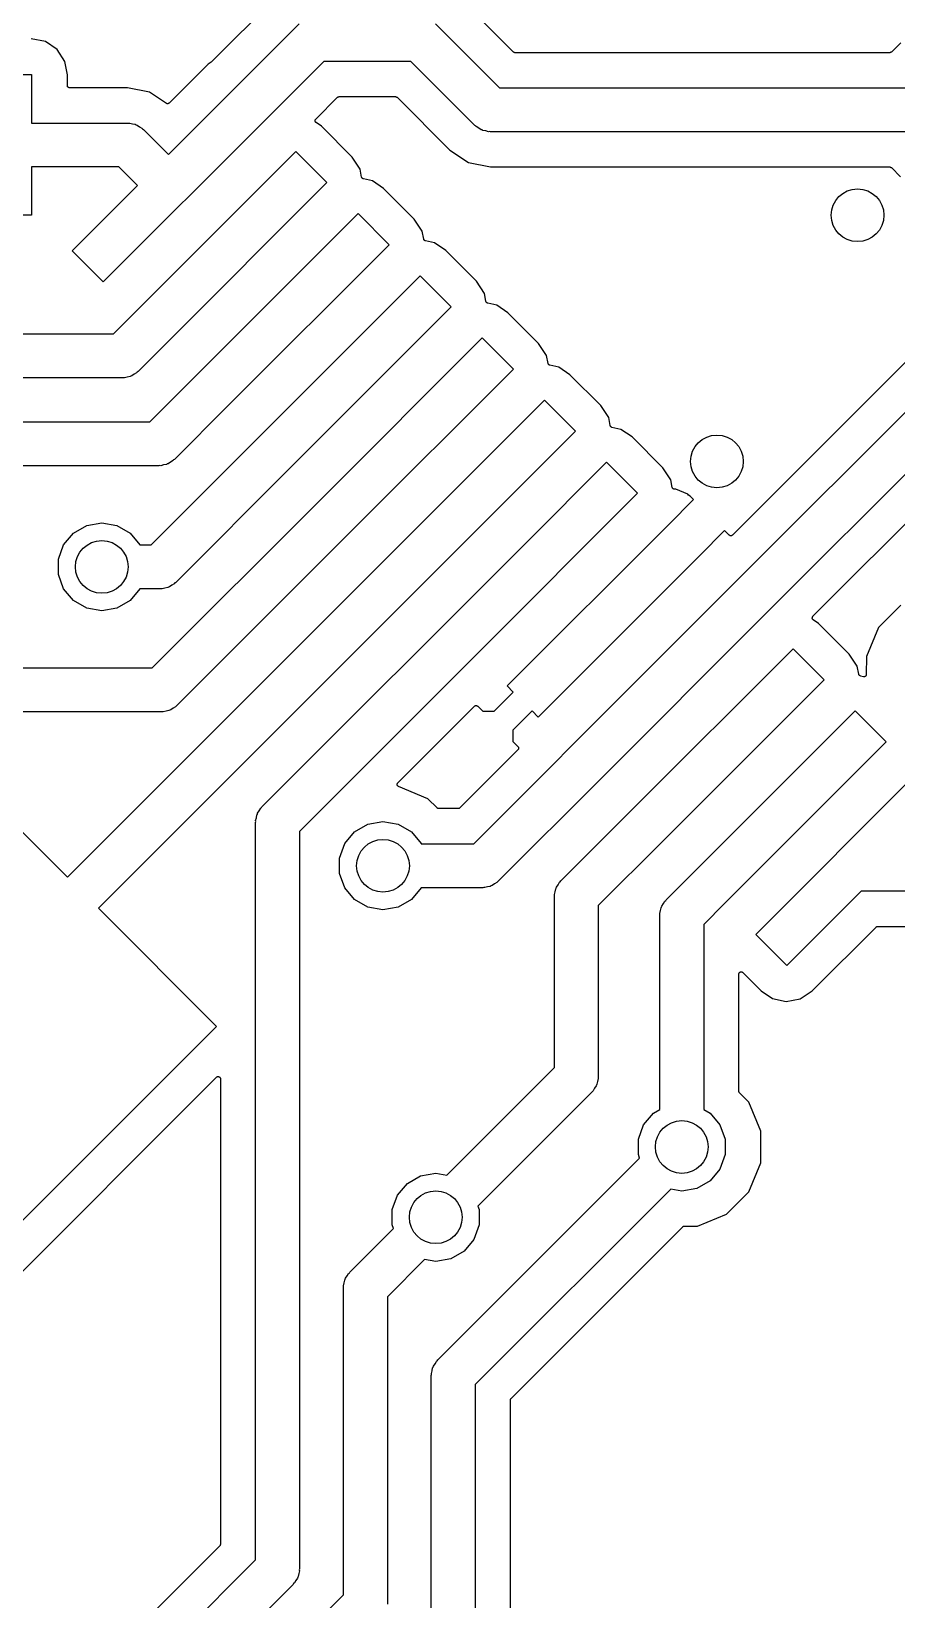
# Model space of a CAD drawing. Extents: x 0.3 to 75.7, y -92.7 to -0.5.
# Drawn here: x 18.2 to 23.12, y -80.68 to -71.75 of the extents above; entities that cross this region are included whole.
import ezdxf

# ---------------------------------------------------------------- set-up
doc = ezdxf.new("R2010")
doc.units = 0
doc.header["$MEASUREMENT"] = 0
doc.layers.add('BLACK', color=7, linetype='CONTINUOUS')

msp = doc.modelspace()

# ---------------------------------------------------------------- linework, layer by layer
at = {"layer": 'Black'}
for p, q in [((20.9417, -71.8712), (19.8196, -70.7491)), ((19.5802, -71.5711), (19.2239, -71.9274)), ((19.3508, -72.0834), (19.7225, -71.7116)), ((20.4993, -71.7116), (20.8627, -72.075)), ((18.2793, -71.8122), (18.1987, -71.7958)), ((18.3462, -71.8578), (18.2793, -71.8122)), ((18.39, -71.926), (18.3462, -71.8578)), ((20.9422, -71.8715), (20.9417, -71.8712)), ((20.9426, -71.872), (20.9422, -71.8715)), ((20.944, -71.8728), (20.9426, -71.872)), ((20.9454, -71.8738), (20.944, -71.8728)), ((20.946, -71.8739), (20.9454, -71.8738)), ((20.9465, -71.8742), (20.946, -71.8739)), ((20.9481, -71.8745), (20.9465, -71.8742)), ((20.9498, -71.875), (20.9481, -71.8745)), ((20.9504, -71.8749), (20.9498, -71.875)), ((20.9509, -71.875), (20.9504, -71.8749)), ((23.0832, -71.875), (20.9509, -71.875)), ((23.0838, -71.8749), (23.0832, -71.875)), ((23.0844, -71.875), (23.0838, -71.8749)), ((23.086, -71.8745), (23.0844, -71.875)), ((23.0877, -71.8742), (23.086, -71.8745)), ((23.0882, -71.8739), (23.0877, -71.8742)), ((23.0887, -71.8738), (23.0882, -71.8739)), ((23.0901, -71.8728), (23.0887, -71.8738)), ((23.0916, -71.872), (23.0901, -71.8728)), ((23.092, -71.8715), (23.0916, -71.872)), ((23.0924, -71.8712), (23.092, -71.8715)), ((23.1454, -71.8183), (23.0924, -71.8712)), ((18.4042, -72.0012), (18.39, -71.926)), ((19.2055, -71.9399), (18.9837, -72.1617)), ((19.2219, -71.929), (19.2055, -71.9399)), ((19.2229, -71.9281), (19.2219, -71.929)), ((19.2239, -71.9274), (19.2229, -71.9281)), ((19.8627, -71.925), (19.5275, -72.2601)), ((20.3591, -71.925), (19.8627, -71.925)), ((20.7225, -72.2884), (20.3591, -71.925)), ((17.2, -72), (18.2, -72)), ((18.2, -72), (18.2, -72.275)), ((18.4042, -72.062), (18.4042, -72.0012)), ((18.4044, -72.0631), (18.4042, -72.062)), ((18.4044, -72.0643), (18.4044, -72.0631)), ((18.4048, -72.0653), (18.4044, -72.0643)), ((18.405, -72.0664), (18.4048, -72.0653)), ((18.4055, -72.0674), (18.405, -72.0664)), ((18.4059, -72.0685), (18.4055, -72.0674)), ((18.4066, -72.0694), (18.4059, -72.0685)), ((18.4072, -72.0704), (18.4066, -72.0694)), ((18.4081, -72.0711), (18.4072, -72.0704)), ((18.4088, -72.072), (18.4081, -72.0711)), ((18.4098, -72.0725), (18.4088, -72.072)), ((18.4107, -72.0733), (18.4098, -72.0725)), ((18.4117, -72.0736), (18.4107, -72.0733)), ((18.4127, -72.0742), (18.4117, -72.0736)), ((18.4138, -72.0744), (18.4127, -72.0742)), ((18.4149, -72.0748), (18.4138, -72.0744)), ((18.4161, -72.0748), (18.4149, -72.0748)), ((18.4172, -72.075), (18.4161, -72.0748)), ((18.7469, -72.075), (18.4172, -72.075)), ((18.8724, -72.1), (18.7469, -72.075)), ((18.9795, -72.4546), (19.3508, -72.0834)), ((19.3508, -72.0834), (19.3508, -72.0834)), ((20.8627, -72.075), (23.1825, -72.075)), ((18.9673, -72.1633), (18.8724, -72.1)), ((18.9692, -72.1642), (18.9673, -72.1633)), ((18.9711, -72.1651), (18.9692, -72.1642)), ((18.9713, -72.1651), (18.9711, -72.1651)), ((18.9714, -72.1651), (18.9713, -72.1651)), ((18.9735, -72.1653), (18.9714, -72.1651)), ((18.9756, -72.1655), (18.9735, -72.1653)), ((18.9758, -72.1654), (18.9756, -72.1655)), ((18.9759, -72.1654), (18.9758, -72.1654)), ((18.9779, -72.1649), (18.9759, -72.1654)), ((18.98, -72.1643), (18.9779, -72.1649)), ((18.9801, -72.1642), (18.98, -72.1643)), ((18.9802, -72.1642), (18.9801, -72.1642)), ((18.9819, -72.1629), (18.9802, -72.1642)), ((18.9837, -72.1617), (18.9819, -72.1629)), ((19.8176, -72.2529), (19.9417, -72.1288)), ((19.9417, -72.1288), (19.9422, -72.1285)), ((19.9422, -72.1285), (19.9426, -72.128)), ((19.9426, -72.128), (19.944, -72.1272)), ((19.944, -72.1272), (19.9454, -72.1262)), ((19.9454, -72.1262), (19.946, -72.1261)), ((19.946, -72.1261), (19.9465, -72.1258)), ((19.9465, -72.1258), (19.9481, -72.1255)), ((19.9481, -72.1255), (19.9498, -72.125)), ((19.9498, -72.125), (19.9504, -72.1251)), ((19.9504, -72.1251), (19.9509, -72.125)), ((19.9509, -72.125), (20.2709, -72.125)), ((20.2709, -72.125), (20.2715, -72.1251)), ((20.2715, -72.1251), (20.272, -72.125)), ((20.272, -72.125), (20.2737, -72.1255)), ((20.2737, -72.1255), (20.2754, -72.1258)), ((20.2754, -72.1258), (20.2758, -72.1261)), ((20.2758, -72.1261), (20.2764, -72.1262)), ((20.2764, -72.1262), (20.2778, -72.1272)), ((20.2778, -72.1272), (20.2793, -72.128)), ((20.2793, -72.128), (20.2796, -72.1285)), ((20.2796, -72.1285), (20.2801, -72.1288)), ((20.2801, -72.1288), (20.5802, -72.4289)), ((19.5275, -72.2601), (18.6083, -73.1794)), ((19.8141, -72.2633), (19.8138, -72.2611)), ((19.8138, -72.2611), (19.8139, -72.2611)), ((19.8139, -72.261), (19.8144, -72.2588)), ((19.8139, -72.2611), (19.8139, -72.261)), ((19.8144, -72.2588), (19.815, -72.2568)), ((19.815, -72.2566), (19.8162, -72.2549)), ((19.815, -72.2567), (19.815, -72.2566)), ((19.815, -72.2568), (19.815, -72.2567)), ((19.8162, -72.2549), (19.8175, -72.253)), ((19.8175, -72.253), (19.8176, -72.253)), ((19.8176, -72.253), (19.8176, -72.2529)), ((18.2, -72.275), (18.7482, -72.275)), ((18.7482, -72.275), (18.7536, -72.276)), ((18.7536, -72.276), (18.7591, -72.2755)), ((18.7591, -72.2755), (18.7748, -72.2797)), ((18.7748, -72.2797), (18.7909, -72.2825)), ((18.7909, -72.2825), (18.7957, -72.2853)), ((18.7957, -72.2853), (18.801, -72.2867)), ((18.801, -72.2867), (18.8144, -72.2961)), ((18.8144, -72.2961), (18.8285, -72.3042)), ((18.8285, -72.3042), (18.8321, -72.3085)), ((18.8321, -72.3085), (18.8366, -72.3116)), ((18.8366, -72.3116), (18.9795, -72.4546)), ((19.8142, -72.2655), (19.8141, -72.2633)), ((19.8143, -72.2655), (19.8142, -72.2655)), ((19.8143, -72.2656), (19.8143, -72.2655)), ((19.8152, -72.2676), (19.8143, -72.2656)), ((19.8162, -72.2696), (19.8152, -72.2676)), ((19.8162, -72.2697), (19.8162, -72.2696)), ((19.8162, -72.2696), (19.8162, -72.2696)), ((19.8178, -72.2712), (19.8162, -72.2697)), ((19.8193, -72.2728), (19.8178, -72.2712)), ((19.8194, -72.2728), (19.8193, -72.2728)), ((19.8195, -72.2728), (19.8194, -72.2728)), ((19.8496, -72.2934), (19.8195, -72.2728)), ((20.0246, -72.4684), (19.8496, -72.2934)), ((20.727, -72.2915), (20.7225, -72.2884)), ((20.7306, -72.2958), (20.727, -72.2915)), ((20.7447, -72.3039), (20.7306, -72.2958)), ((20.7581, -72.3133), (20.7447, -72.3039)), ((20.7634, -72.3147), (20.7581, -72.3133)), ((20.7682, -72.3175), (20.7634, -72.3147)), ((20.7842, -72.3203), (20.7682, -72.3175)), ((20.8, -72.3245), (20.7842, -72.3203)), ((20.8055, -72.324), (20.8, -72.3245)), ((20.8109, -72.325), (20.8055, -72.324)), ((23.1825, -72.325), (20.8109, -72.325)), ((18.7851, -73.3562), (19.7043, -72.4369)), ((19.7043, -72.4369), (19.8811, -72.6137)), ((20.5802, -72.4289), (20.6866, -72.5)), ((18.6964, -72.525), (18.2, -72.525)), ((18.2, -72.525), (18.2, -72.8)), ((18.8028, -72.6314), (18.6964, -72.525)), ((20.07, -72.537), (20.0246, -72.4684)), ((20.6866, -72.5), (20.8122, -72.525)), ((20.8122, -72.525), (23.0832, -72.525)), ((23.0832, -72.525), (23.0838, -72.5251)), ((23.0838, -72.5251), (23.0843, -72.525)), ((23.0843, -72.525), (23.086, -72.5255)), ((23.086, -72.5255), (23.0876, -72.5258)), ((23.0876, -72.5258), (23.0881, -72.5261)), ((23.0881, -72.5261), (23.0887, -72.5262)), ((23.0887, -72.5262), (23.0901, -72.5272)), ((23.0901, -72.5272), (23.0916, -72.528)), ((23.0916, -72.528), (23.0919, -72.5285)), ((23.0919, -72.5285), (23.0924, -72.5288)), ((23.0924, -72.5288), (23.1448, -72.5813)), ((19.8811, -72.6137), (18.9619, -73.5329)), ((20.0786, -72.5823), (20.07, -72.537)), ((20.0788, -72.5831), (20.0786, -72.5823)), ((20.079, -72.5839), (20.0788, -72.5831)), ((20.0796, -72.5852), (20.079, -72.5839)), ((20.0802, -72.5866), (20.0796, -72.5852)), ((20.0807, -72.5872), (20.0802, -72.5866)), ((20.0811, -72.5879), (20.0807, -72.5872)), ((20.0821, -72.5889), (20.0811, -72.5879)), ((20.0831, -72.59), (20.0821, -72.5889)), ((20.0838, -72.5904), (20.0831, -72.59)), ((20.0844, -72.5909), (20.0838, -72.5904)), ((20.0858, -72.5915), (20.0844, -72.5909)), ((20.087, -72.5922), (20.0858, -72.5915)), ((20.0878, -72.5923), (20.087, -72.5922)), ((20.0886, -72.5926), (20.0878, -72.5923)), ((20.1399, -72.6038), (20.0886, -72.5926)), ((20.2031, -72.647), (20.1399, -72.6038)), ((22.1792, -74.9118), (24.475, -72.616)), ((24.2712, -72.537), (22.1884, -74.6198)), ((18.4315, -73.0026), (18.8028, -72.6314)), ((20.3781, -72.822), (20.2031, -72.647)), ((19.1386, -73.7097), (20.0579, -72.7905)), ((20.0579, -72.7905), (20.2347, -72.9672)), ((24.6884, -72.7562), (22.356, -75.0886)), ((18.2, -72.8), (17.2, -72.8)), ((20.4236, -72.8905), (20.3781, -72.822)), ((20.2347, -72.9672), (19.3154, -73.8865)), ((20.4321, -72.9359), (20.4236, -72.8905)), ((20.4324, -72.9366), (20.4321, -72.9359)), ((20.4325, -72.9374), (20.4324, -72.9366)), ((20.4332, -72.9387), (20.4325, -72.9374)), ((20.4337, -72.9401), (20.4332, -72.9387)), ((20.4342, -72.9407), (20.4337, -72.9401)), ((20.4346, -72.9414), (20.4342, -72.9407)), ((20.4357, -72.9424), (20.4346, -72.9414)), ((20.4366, -72.9435), (20.4357, -72.9424)), ((20.4374, -72.9439), (20.4366, -72.9435)), ((20.438, -72.9445), (20.4374, -72.9439)), ((20.4393, -72.945), (20.438, -72.9445)), ((20.4406, -72.9457), (20.4393, -72.945)), ((20.4414, -72.9459), (20.4406, -72.9457)), ((20.4421, -72.9462), (20.4414, -72.9459)), ((20.4934, -72.9573), (20.4421, -72.9462)), ((20.5567, -73.0005), (20.4934, -72.9573)), ((22.646, -75.0813), (24.8289, -72.8985)), ((18.6083, -73.1794), (18.4315, -73.0026)), ((20.7317, -73.1755), (20.5567, -73.0005)), ((19.4922, -74.0633), (20.4114, -73.144)), ((20.4114, -73.144), (20.5882, -73.3208)), ((20.7771, -73.2441), (20.7317, -73.1755)), ((20.5882, -73.3208), (19.669, -74.24)), ((20.7857, -73.2894), (20.7771, -73.2441)), ((20.786, -73.2902), (20.7857, -73.2894)), ((20.7861, -73.291), (20.786, -73.2902)), ((20.7867, -73.2923), (20.7861, -73.291)), ((20.7873, -73.2937), (20.7867, -73.2923)), ((20.7878, -73.2943), (20.7873, -73.2937)), ((20.7882, -73.295), (20.7878, -73.2943)), ((20.7892, -73.296), (20.7882, -73.295)), ((20.7902, -73.2971), (20.7892, -73.296)), ((20.7909, -73.2975), (20.7902, -73.2971)), ((20.7915, -73.298), (20.7909, -73.2975)), ((20.7929, -73.2986), (20.7915, -73.298)), ((20.7941, -73.2993), (20.7929, -73.2986)), ((20.7949, -73.2994), (20.7941, -73.2993)), ((20.7957, -73.2997), (20.7949, -73.2994)), ((20.847, -73.3109), (20.7957, -73.2997)), ((20.9102, -73.3541), (20.847, -73.3109)), ((18.6662, -73.475), (18.7851, -73.3562)), ((18.7851, -73.3562), (18.7851, -73.3562)), ((21.0852, -73.5291), (20.9102, -73.3541)), ((17.5518, -73.475), (18.6662, -73.475)), ((19.8457, -74.4168), (20.765, -73.4976)), ((20.765, -73.4976), (20.9418, -73.6744)), ((18.9619, -73.5329), (18.8064, -73.6884)), ((21.1307, -73.5976), (21.0852, -73.5291)), ((21.1392, -73.643), (21.1307, -73.5976)), ((18.8064, -73.6884), (18.8019, -73.6915)), ((20.9418, -73.6744), (20.0225, -74.5936)), ((21.1395, -73.6437), (21.1392, -73.643)), ((21.1396, -73.6446), (21.1395, -73.6437)), ((21.1403, -73.6458), (21.1396, -73.6446)), ((21.1408, -73.6472), (21.1403, -73.6458)), ((21.1413, -73.6478), (21.1408, -73.6472)), ((21.1417, -73.6485), (21.1413, -73.6478)), ((21.1428, -73.6495), (21.1417, -73.6485)), ((21.1438, -73.6506), (21.1428, -73.6495)), ((21.1445, -73.651), (21.1438, -73.6506)), ((21.1451, -73.6516), (21.1445, -73.651)), ((21.1464, -73.6521), (21.1451, -73.6516)), ((21.1477, -73.6529), (21.1464, -73.6521)), ((21.1485, -73.653), (21.1477, -73.6529)), ((21.1492, -73.6533), (21.1485, -73.653)), ((21.2005, -73.6644), (21.1492, -73.6533)), ((21.2638, -73.7076), (21.2005, -73.6644)), ((18.718, -73.725), (17.5, -73.725)), ((18.7234, -73.724), (18.718, -73.725)), ((18.7289, -73.7245), (18.7234, -73.724)), ((18.7447, -73.7203), (18.7289, -73.7245)), ((18.7608, -73.7175), (18.7447, -73.7203)), ((18.7655, -73.7147), (18.7608, -73.7175)), ((18.7708, -73.7133), (18.7655, -73.7147)), ((18.7842, -73.7039), (18.7708, -73.7133)), ((18.7984, -73.6958), (18.7842, -73.7039)), ((18.8019, -73.6915), (18.7984, -73.6958)), ((18.8734, -73.975), (19.1386, -73.7097)), ((21.4388, -73.8826), (21.2638, -73.7076)), ((20.1993, -74.7704), (21.1185, -73.8511)), ((21.1185, -73.8511), (21.2953, -74.0279)), ((19.3154, -73.8865), (19.0135, -74.1884)), ((21.4842, -73.9512), (21.4388, -73.8826)), ((21.4928, -73.9965), (21.4842, -73.9512)), ((17.3518, -73.975), (18.8734, -73.975)), ((21.2953, -74.0279), (20.3761, -74.9471)), ((21.4931, -73.9973), (21.4928, -73.9965)), ((21.4932, -73.9981), (21.4931, -73.9973)), ((21.4938, -73.9994), (21.4932, -73.9981)), ((21.4944, -74.0008), (21.4938, -73.9994)), ((21.4949, -74.0014), (21.4944, -74.0008)), ((21.4953, -74.0021), (21.4949, -74.0014)), ((21.4964, -74.0031), (21.4953, -74.0021)), ((21.4973, -74.0042), (21.4964, -74.0031)), ((21.498, -74.0046), (21.4973, -74.0042)), ((21.4986, -74.0051), (21.498, -74.0046)), ((21.5, -74.0057), (21.4986, -74.0051)), ((21.5012, -74.0064), (21.5, -74.0057)), ((21.502, -74.0065), (21.5012, -74.0064)), ((21.5028, -74.0068), (21.502, -74.0065)), ((21.5541, -74.018), (21.5028, -74.0068)), ((21.6173, -74.0612), (21.5541, -74.018)), ((18.8805, -74.675), (19.4922, -74.0633)), ((19.4922, -74.0633), (19.4922, -74.0633)), ((21.7923, -74.2362), (21.6173, -74.0612)), ((18.9251, -74.225), (17.3, -74.225)), ((18.9305, -74.224), (18.9251, -74.225)), ((18.936, -74.2245), (18.9305, -74.224)), ((18.9518, -74.2203), (18.936, -74.2245)), ((18.9679, -74.2175), (18.9518, -74.2203)), ((18.9726, -74.2147), (18.9679, -74.2175)), ((18.978, -74.2133), (18.9726, -74.2147)), ((18.9913, -74.2039), (18.978, -74.2133)), ((19.0055, -74.1958), (18.9913, -74.2039)), ((19.009, -74.1915), (19.0055, -74.1958)), ((19.0135, -74.1884), (19.009, -74.1915)), ((21.0125, -74.6643), (21.4721, -74.2047)), ((21.4721, -74.2047), (21.6489, -74.3815)), ((19.669, -74.24), (19.0206, -74.8884)), ((21.8378, -74.3047), (21.7923, -74.2362)), ((21.8459, -74.3476), (21.8378, -74.3047)), ((21.6489, -74.3815), (20.7296, -75.3007)), ((21.8466, -74.3497), (21.8459, -74.3476)), ((21.8474, -74.3517), (21.8466, -74.3497)), ((21.8474, -74.3518), (21.8474, -74.3517)), ((21.8475, -74.3519), (21.8474, -74.3518)), ((21.8489, -74.3535), (21.8475, -74.3519)), ((21.8503, -74.3552), (21.8489, -74.3535)), ((21.8504, -74.3552), (21.8503, -74.3552)), ((21.8504, -74.3553), (21.8504, -74.3552)), ((21.8522, -74.3563), (21.8504, -74.3553)), ((21.8542, -74.3575), (21.8522, -74.3563)), ((21.8543, -74.3575), (21.8542, -74.3575)), ((21.8564, -74.3578), (21.8543, -74.3575)), ((21.8543, -74.3575), (21.8543, -74.3575)), ((21.8586, -74.3582), (21.8564, -74.3578)), ((21.8654, -74.3582), (21.8586, -74.3582)), ((21.934, -74.3866), (21.8654, -74.3582)), ((21.9387, -74.3922), (21.934, -74.3866)), ((21.9477, -74.3974), (21.9387, -74.3922)), ((21.9671, -74.4168), (21.9477, -74.3974)), ((18.8876, -75.375), (19.8457, -74.4168)), ((19.8457, -74.4168), (19.8457, -74.4168)), ((21.8256, -74.5582), (21.9671, -74.4168)), ((18.4387, -74.6078), (18.5142, -74.5642)), ((18.5142, -74.5642), (18.6, -74.549)), ((18.6, -74.549), (18.6858, -74.5642)), ((18.6858, -74.5642), (18.7613, -74.6078)), ((20.9064, -75.4775), (21.8256, -74.5582)), ((18.3827, -74.6745), (18.4387, -74.6078)), ((18.7613, -74.6078), (18.8173, -74.6745)), ((20.0225, -74.5936), (19.0277, -75.5884)), ((19.5116, -76.1652), (21.0125, -74.6643)), ((22.1438, -74.5936), (22.0024, -74.735)), ((22.17, -74.6198), (22.1438, -74.5936)), ((22.1709, -74.6204), (22.17, -74.6198)), ((22.1717, -74.6212), (22.1709, -74.6204)), ((22.1728, -74.6217), (22.1717, -74.6212)), ((22.1737, -74.6223), (22.1728, -74.6217)), ((22.1748, -74.6226), (22.1737, -74.6223)), ((22.1758, -74.6231), (22.1748, -74.6226)), ((22.177, -74.6232), (22.1758, -74.6231)), ((22.1781, -74.6235), (22.177, -74.6232)), ((22.1792, -74.6234), (22.1781, -74.6235)), ((22.1803, -74.6235), (22.1792, -74.6234)), ((22.1814, -74.6232), (22.1803, -74.6235)), ((22.1826, -74.6231), (22.1814, -74.6232)), ((22.1836, -74.6226), (22.1826, -74.6231)), ((22.1847, -74.6223), (22.1836, -74.6226)), ((22.1856, -74.6217), (22.1847, -74.6223)), ((22.1867, -74.6212), (22.1856, -74.6217)), ((22.1875, -74.6204), (22.1867, -74.6212)), ((22.1884, -74.6198), (22.1875, -74.6204)), ((18.3529, -74.7564), (18.3827, -74.6745)), ((18.3529, -74.8436), (18.3529, -74.7564)), ((18.8173, -74.6745), (18.8175, -74.675)), ((18.8175, -74.675), (18.8805, -74.675)), ((22.0024, -74.735), (21.0832, -75.6543)), ((18.3827, -74.9255), (18.3529, -74.8436)), ((18.4041, -76.5656), (20.1993, -74.7704)), ((20.1993, -74.7704), (20.1993, -74.7704)), ((18.4387, -74.9922), (18.3827, -74.9255)), ((18.8173, -74.9255), (18.7613, -74.9922)), ((18.8175, -74.925), (18.8173, -74.9255)), ((18.9322, -74.925), (18.8175, -74.925)), ((18.9376, -74.924), (18.9322, -74.925)), ((18.9431, -74.9245), (18.9376, -74.924)), ((18.9589, -74.9203), (18.9431, -74.9245)), ((18.975, -74.9175), (18.9589, -74.9203)), ((18.9797, -74.9147), (18.975, -74.9175)), ((18.9851, -74.9133), (18.9797, -74.9147)), ((18.9984, -74.9039), (18.9851, -74.9133)), ((19.0126, -74.8958), (18.9984, -74.9039)), ((19.0161, -74.8915), (19.0126, -74.8958)), ((19.0206, -74.8884), (19.0161, -74.8915)), ((21.7196, -75.3714), (22.1792, -74.9118)), ((22.1792, -74.9118), (22.1792, -74.9118)), ((18.5142, -75.0358), (18.4387, -74.9922)), ((20.3761, -74.9471), (18.5809, -76.7424)), ((18.7613, -74.9922), (18.6858, -75.0358)), ((23.1454, -75.0183), (23.0187, -75.1448)), ((18.6, -75.051), (18.5142, -75.0358)), ((18.6858, -75.0358), (18.6, -75.051)), ((22.356, -75.0886), (21.4367, -76.0078)), ((22.6423, -75.0894), (22.6429, -75.0873)), ((22.6423, -75.0895), (22.6423, -75.0894)), ((22.6423, -75.0896), (22.6423, -75.0895)), ((22.6425, -75.0917), (22.6423, -75.0896)), ((22.6427, -75.0939), (22.6425, -75.0917)), ((22.6427, -75.094), (22.6427, -75.0939)), ((22.6437, -75.096), (22.6427, -75.094)), ((22.6427, -75.094), (22.6427, -75.094)), ((22.6429, -75.0873), (22.6434, -75.0852)), ((22.6434, -75.085), (22.6447, -75.0833)), ((22.6434, -75.0851), (22.6434, -75.085)), ((22.6434, -75.0852), (22.6434, -75.0851)), ((22.6446, -75.098), (22.6437, -75.096)), ((22.6446, -75.0981), (22.6446, -75.098)), ((22.6447, -75.0981), (22.6446, -75.0981)), ((22.6447, -75.0833), (22.6459, -75.0815)), ((22.6462, -75.0996), (22.6447, -75.0981)), ((22.6459, -75.0815), (22.646, -75.0814)), ((22.646, -75.0814), (22.646, -75.0813)), ((22.6478, -75.1012), (22.6462, -75.0996)), ((22.6479, -75.1013), (22.6478, -75.1012)), ((22.6478, -75.1012), (22.6478, -75.1012)), ((22.678, -75.1218), (22.6479, -75.1013)), ((22.853, -75.2968), (22.678, -75.1218)), ((23.0187, -75.1448), (22.9501, -75.3101)), ((21.6135, -76.1846), (22.5328, -75.2653)), ((22.5328, -75.2653), (22.7095, -75.4421)), ((15.5518, -75.375), (18.8876, -75.375)), ((20.7296, -75.3007), (19.725, -76.3053)), ((20.716, -76.375), (21.7196, -75.3714)), ((22.8985, -75.3654), (22.853, -75.2968)), ((22.907, -75.4108), (22.8985, -75.3654)), ((22.9501, -75.3101), (22.95, -75.4121)), ((22.7095, -75.4421), (21.7903, -76.3614)), ((22.9073, -75.4115), (22.907, -75.4108)), ((22.9074, -75.4123), (22.9073, -75.4115)), ((22.9081, -75.4136), (22.9074, -75.4123)), ((22.9086, -75.415), (22.9081, -75.4136)), ((22.9091, -75.4156), (22.9086, -75.415)), ((22.9095, -75.4163), (22.9091, -75.4156)), ((22.9106, -75.4173), (22.9095, -75.4163)), ((22.9115, -75.4184), (22.9106, -75.4173)), ((22.9122, -75.4188), (22.9115, -75.4184)), ((22.9128, -75.4193), (22.9122, -75.4188)), ((22.9142, -75.4199), (22.9128, -75.4193)), ((22.9155, -75.4206), (22.9142, -75.4199)), ((22.9163, -75.4207), (22.9155, -75.4206)), ((22.917, -75.4211), (22.9163, -75.4207)), ((22.9342, -75.4248), (22.917, -75.4211)), ((22.9345, -75.4248), (22.9342, -75.4248)), ((22.9347, -75.4249), (22.9345, -75.4248)), ((22.9367, -75.4249), (22.9347, -75.4249)), ((22.9387, -75.425), (22.9367, -75.4249)), ((22.939, -75.4249), (22.9387, -75.425)), ((22.9392, -75.4249), (22.939, -75.4249)), ((22.9411, -75.4242), (22.9392, -75.4249)), ((22.943, -75.4236), (22.9411, -75.4242)), ((22.9432, -75.4234), (22.943, -75.4236)), ((22.9435, -75.4234), (22.9432, -75.4234)), ((22.945, -75.4221), (22.9435, -75.4234)), ((22.9466, -75.4208), (22.945, -75.4221)), ((22.9467, -75.4206), (22.9466, -75.4208)), ((22.9469, -75.4205), (22.9467, -75.4206)), ((22.9479, -75.4187), (22.9469, -75.4205)), ((22.949, -75.417), (22.9479, -75.4187)), ((22.9491, -75.4168), (22.949, -75.417)), ((22.9492, -75.4165), (22.9491, -75.4168)), ((22.9495, -75.4146), (22.9492, -75.4165)), ((22.95, -75.4126), (22.9495, -75.4146)), ((22.95, -75.4121), (22.9499, -75.4123)), ((22.9499, -75.4123), (22.95, -75.4126)), ((20.8323, -75.6216), (20.9414, -75.5125)), ((20.9414, -75.5125), (20.9064, -75.4775)), ((18.9393, -75.625), (15.5, -75.625)), ((18.9448, -75.624), (18.9393, -75.625)), ((18.9502, -75.6245), (18.9448, -75.624)), ((18.966, -75.6203), (18.9502, -75.6245)), ((18.9821, -75.6175), (18.966, -75.6203)), ((18.9869, -75.6147), (18.9821, -75.6175)), ((18.9922, -75.6133), (18.9869, -75.6147)), ((19.0055, -75.6039), (18.9922, -75.6133)), ((19.0197, -75.5958), (19.0055, -75.6039)), ((19.0232, -75.5915), (19.0197, -75.5958)), ((19.0277, -75.5884), (19.0232, -75.5915)), ((20.2847, -76.0285), (20.7204, -75.5927)), ((20.7204, -75.5927), (20.7214, -75.5921)), ((20.7214, -75.5921), (20.7222, -75.5913)), ((20.7222, -75.5913), (20.7232, -75.5908)), ((20.7232, -75.5908), (20.7241, -75.5901)), ((20.7241, -75.5901), (20.7252, -75.5898)), ((20.7252, -75.5898), (20.7263, -75.5894)), ((20.7263, -75.5894), (20.7274, -75.5893)), ((20.7274, -75.5893), (20.7285, -75.589)), ((20.7285, -75.589), (20.7296, -75.5891)), ((20.7296, -75.5891), (20.7308, -75.589)), ((20.7308, -75.589), (20.7319, -75.5893)), ((20.7319, -75.5893), (20.733, -75.5894)), ((20.733, -75.5894), (20.734, -75.5898)), ((20.734, -75.5898), (20.7351, -75.5901)), ((20.7351, -75.5901), (20.7361, -75.5908)), ((20.7361, -75.5908), (20.7371, -75.5913)), ((20.7371, -75.5913), (20.7379, -75.5921)), ((20.7379, -75.5921), (20.7388, -75.5927)), ((20.7388, -75.5927), (20.7677, -75.6216)), ((20.7677, -75.6216), (20.8323, -75.6216)), ((21.0482, -75.6193), (20.939, -75.7284)), ((21.0832, -75.6543), (21.0482, -75.6193)), ((21.9671, -76.5381), (22.8863, -75.6189)), ((22.8863, -75.6189), (23.0631, -75.7957)), ((20.939, -75.7284), (20.939, -75.7929)), ((20.939, -75.7929), (20.9679, -75.8218)), ((20.9679, -75.8218), (20.9686, -75.8228)), ((20.9686, -75.8228), (20.9694, -75.8236)), ((20.9694, -75.8236), (20.9699, -75.8246)), ((20.9699, -75.8246), (20.9705, -75.8255)), ((20.9705, -75.8255), (20.9708, -75.8266)), ((20.9708, -75.8266), (20.9713, -75.8277)), ((20.9713, -75.8277), (20.9714, -75.8288)), ((20.9714, -75.8288), (20.9717, -75.8299)), ((20.9717, -75.8299), (20.9716, -75.831)), ((20.9716, -75.831), (20.9717, -75.8322)), ((23.0631, -75.7957), (22.1438, -76.7149)), ((20.9679, -75.8402), (20.637, -76.1712)), ((20.9686, -75.8393), (20.9679, -75.8402)), ((20.9694, -75.8385), (20.9686, -75.8393)), ((20.9699, -75.8375), (20.9694, -75.8385)), ((20.9705, -75.8365), (20.9699, -75.8375)), ((20.9708, -75.8354), (20.9705, -75.8365)), ((20.9713, -75.8344), (20.9708, -75.8354)), ((20.9714, -75.8333), (20.9713, -75.8344)), ((20.9717, -75.8322), (20.9714, -75.8333)), ((17.8385, -76), (18.4041, -76.5656)), ((21.4367, -76.0078), (20.8562, -76.5884)), ((22.3206, -76.8917), (23.2399, -75.9724)), ((20.2809, -76.0365), (20.2812, -76.0357)), ((20.2811, -76.0379), (20.2809, -76.0365)), ((20.281, -76.0393), (20.2811, -76.0379)), ((20.2813, -76.0402), (20.281, -76.0393)), ((20.2812, -76.0348), (20.2817, -76.0335)), ((20.2812, -76.0357), (20.2812, -76.0348)), ((20.2813, -76.041), (20.2813, -76.0402)), ((20.2819, -76.0423), (20.2813, -76.041)), ((20.2817, -76.0335), (20.2821, -76.0322)), ((20.2824, -76.0437), (20.2819, -76.0423)), ((20.2821, -76.0322), (20.2826, -76.0315)), ((20.2829, -76.0443), (20.2824, -76.0437)), ((20.2826, -76.0315), (20.2829, -76.0307)), ((20.2829, -76.0307), (20.2839, -76.0296)), ((20.2832, -76.0451), (20.2829, -76.0443)), ((20.2842, -76.0461), (20.2832, -76.0451)), ((20.2839, -76.0296), (20.2847, -76.0285)), ((20.2851, -76.0472), (20.2842, -76.0461)), ((20.2858, -76.0477), (20.2851, -76.0472)), ((20.2864, -76.0483), (20.2858, -76.0477)), ((20.2877, -76.0489), (20.2864, -76.0483)), ((20.2889, -76.0497), (20.2877, -76.0489)), ((20.4552, -76.1187), (20.2889, -76.0497)), ((19.4867, -76.2007), (19.4961, -76.1874)), ((19.4961, -76.1874), (19.5042, -76.1732)), ((19.5042, -76.1732), (19.5085, -76.1697)), ((19.5085, -76.1697), (19.5116, -76.1652)), ((20.5076, -76.1712), (20.4552, -76.1187)), ((20.5081, -76.1715), (20.5076, -76.1712)), ((20.5084, -76.172), (20.5081, -76.1715)), ((20.5099, -76.1728), (20.5084, -76.172)), ((20.5113, -76.1738), (20.5099, -76.1728)), ((20.5119, -76.1739), (20.5113, -76.1738)), ((20.5124, -76.1742), (20.5119, -76.1739)), ((20.514, -76.1745), (20.5124, -76.1742)), ((20.5157, -76.1749), (20.514, -76.1745)), ((20.5162, -76.1749), (20.5157, -76.1749)), ((20.5168, -76.175), (20.5162, -76.1749)), ((20.6278, -76.175), (20.5168, -76.175)), ((20.6283, -76.1749), (20.6278, -76.175)), ((20.6289, -76.175), (20.6283, -76.1749)), ((20.6305, -76.1745), (20.6289, -76.175)), ((20.6322, -76.1742), (20.6305, -76.1745)), ((20.6327, -76.1739), (20.6322, -76.1742)), ((20.6333, -76.1738), (20.6327, -76.1739)), ((20.6346, -76.1728), (20.6333, -76.1738)), ((20.6361, -76.172), (20.6346, -76.1728)), ((20.6365, -76.1715), (20.6361, -76.172)), ((20.637, -76.1712), (20.6365, -76.1715)), ((21.2116, -76.5865), (21.6135, -76.1846)), ((21.6135, -76.1846), (21.6135, -76.1846)), ((19.475, -76.2536), (19.476, -76.2481)), ((19.475, -80.4482), (19.475, -76.2536)), ((19.4755, -76.2427), (19.4797, -76.2269)), ((19.476, -76.2481), (19.4755, -76.2427)), ((19.4797, -76.2269), (19.4825, -76.2108)), ((19.4825, -76.2108), (19.4853, -76.206)), ((19.4853, -76.206), (19.4867, -76.2007)), ((20.0387, -76.3078), (20.1142, -76.2642)), ((20.1142, -76.2642), (20.2, -76.249)), ((20.2, -76.249), (20.2858, -76.2642)), ((20.2858, -76.2642), (20.3613, -76.3078)), ((19.725, -76.3053), (19.725, -80.5)), ((19.9827, -76.3745), (20.0387, -76.3078)), ((20.3613, -76.3078), (20.4173, -76.3745)), ((21.7903, -76.3614), (21.425, -76.7266)), ((19.9529, -76.4564), (19.9827, -76.3745)), ((20.4173, -76.3745), (20.4175, -76.375)), ((20.4175, -76.375), (20.716, -76.375)), ((19.9529, -76.5436), (19.9529, -76.4564)), ((19.9827, -76.6255), (19.9529, -76.5436)), ((21.8116, -76.6936), (21.9671, -76.5381)), ((21.9671, -76.5381), (21.9671, -76.5381)), ((20.0387, -76.6922), (19.9827, -76.6255)), ((20.4173, -76.6255), (20.3613, -76.6922)), ((20.4175, -76.625), (20.4173, -76.6255)), ((20.7678, -76.625), (20.4175, -76.625)), ((20.7732, -76.624), (20.7678, -76.625)), ((20.7787, -76.6245), (20.7732, -76.624)), ((20.7944, -76.6203), (20.7787, -76.6245)), ((20.8105, -76.6175), (20.7944, -76.6203)), ((20.8153, -76.6147), (20.8105, -76.6175)), ((20.8206, -76.6133), (20.8153, -76.6147)), ((20.834, -76.6039), (20.8206, -76.6133)), ((20.8481, -76.5958), (20.834, -76.6039)), ((20.8517, -76.5915), (20.8481, -76.5958)), ((20.8562, -76.5884), (20.8517, -76.5915)), ((21.1797, -76.6482), (21.1825, -76.6321)), ((21.1825, -76.6321), (21.1853, -76.6274)), ((21.1853, -76.6274), (21.1867, -76.622)), ((21.1867, -76.622), (21.1961, -76.6087)), ((21.1961, -76.6087), (21.2042, -76.5945)), ((21.2042, -76.5945), (21.2085, -76.591)), ((21.2085, -76.591), (21.2116, -76.5865)), ((20.1142, -76.7358), (20.0387, -76.6922)), ((20.3613, -76.6922), (20.2858, -76.7358)), ((21.175, -76.6749), (21.176, -76.6695)), ((21.175, -77.6482), (21.175, -76.6749)), ((21.1755, -76.664), (21.1797, -76.6482)), ((21.176, -76.6695), (21.1755, -76.664)), ((21.7867, -76.7292), (21.7961, -76.7158)), ((21.7961, -76.7158), (21.8042, -76.7016)), ((21.8042, -76.7016), (21.8085, -76.6981)), ((21.8085, -76.6981), (21.8116, -76.6936)), ((22.1438, -76.7149), (22.025, -76.8338)), ((22.9204, -76.6455), (22.4974, -77.0685)), ((24.3687, -76.6455), (22.9204, -76.6455)), ((18.5809, -76.7424), (19.2527, -77.4142)), ((20.2, -76.751), (20.1142, -76.7358)), ((20.2858, -76.7358), (20.2, -76.751)), ((21.425, -76.7266), (21.425, -77.7)), ((21.775, -76.782), (21.776, -76.7766)), ((21.775, -77.8868), (21.775, -76.782)), ((21.7755, -76.7711), (21.7797, -76.7553)), ((21.776, -76.7766), (21.7755, -76.7711)), ((21.7797, -76.7553), (21.7825, -76.7392)), ((21.7825, -76.7392), (21.7853, -76.7345)), ((21.7853, -76.7345), (21.7867, -76.7292)), ((22.025, -76.8338), (22.025, -77.8868)), ((22.4974, -77.0685), (22.3206, -76.8917)), ((22.6427, -77.2119), (23.0053, -76.8493)), ((23.0053, -76.8493), (23.0058, -76.8489)), ((23.0058, -76.8489), (23.0062, -76.8485)), ((23.0062, -76.8485), (23.0077, -76.8476)), ((23.0077, -76.8476), (23.009, -76.8467)), ((23.009, -76.8467), (23.0096, -76.8465)), ((23.0096, -76.8465), (23.0101, -76.8462)), ((23.0101, -76.8462), (23.0118, -76.8459)), ((23.0118, -76.8459), (23.0134, -76.8455)), ((23.0134, -76.8455), (23.014, -76.8456)), ((23.014, -76.8456), (23.0145, -76.8455)), ((23.0145, -76.8455), (23.6746, -76.8455)), ((22.225, -77.1162), (22.2253, -77.1145)), ((22.225, -77.7832), (22.225, -77.1162)), ((22.2253, -77.1145), (22.2254, -77.1128)), ((22.2254, -77.1128), (22.2257, -77.1123)), ((22.2257, -77.1123), (22.2258, -77.1118)), ((22.2258, -77.1118), (22.2266, -77.1103)), ((22.2266, -77.1103), (22.2274, -77.1087)), ((22.2274, -77.1087), (22.2278, -77.1083)), ((22.2278, -77.1083), (22.228, -77.1078)), ((22.228, -77.1078), (22.2293, -77.1068)), ((22.2293, -77.1068), (22.2305, -77.1055)), ((22.2305, -77.1055), (22.2311, -77.1053)), ((22.2311, -77.1053), (22.2315, -77.1049)), ((22.2315, -77.1049), (22.2331, -77.1044)), ((22.2331, -77.1044), (22.2346, -77.1036)), ((22.2346, -77.1036), (22.2352, -77.1036)), ((22.2352, -77.1036), (22.2357, -77.1034)), ((22.2357, -77.1034), (22.2374, -77.1034)), ((22.2374, -77.1034), (22.2391, -77.1032)), ((22.2391, -77.1032), (22.2397, -77.1034)), ((22.2397, -77.1034), (22.2403, -77.1034)), ((22.2403, -77.1034), (22.2419, -77.104)), ((22.2419, -77.104), (22.2435, -77.1044)), ((22.2435, -77.1044), (22.244, -77.1047)), ((22.244, -77.1047), (22.2445, -77.1049)), ((22.2445, -77.1049), (22.2458, -77.106)), ((22.2458, -77.106), (22.2472, -77.107)), ((22.2472, -77.107), (22.3522, -77.212)), ((22.3522, -77.212), (22.4154, -77.2552)), ((22.4154, -77.2552), (22.4946, -77.2724)), ((22.4946, -77.2724), (22.5741, -77.2574)), ((22.5741, -77.2574), (22.6427, -77.2119)), ((19.2527, -77.4142), (17.4142, -79.2527)), ((17.5595, -79.3961), (19.2528, -77.7028)), ((19.2528, -77.7028), (19.2542, -77.7019)), ((19.2542, -77.7019), (19.2555, -77.7008)), ((19.2555, -77.7008), (19.256, -77.7006)), ((19.256, -77.7006), (19.2565, -77.7003)), ((19.2565, -77.7003), (19.2581, -77.6998)), ((19.2581, -77.6998), (19.2597, -77.6992)), ((19.2597, -77.6992), (19.2603, -77.6992)), ((19.2603, -77.6992), (19.2609, -77.6991)), ((19.2609, -77.6991), (19.2626, -77.6992)), ((19.2626, -77.6992), (19.2643, -77.6992)), ((19.2643, -77.6992), (19.2648, -77.6994)), ((19.2648, -77.6994), (19.2654, -77.6995)), ((19.2654, -77.6995), (19.2669, -77.7002)), ((19.2669, -77.7002), (19.2685, -77.7008)), ((19.2685, -77.7008), (19.2689, -77.7011)), ((19.2689, -77.7011), (19.2695, -77.7014)), ((19.2695, -77.7014), (19.2707, -77.7026)), ((19.2707, -77.7026), (19.272, -77.7037)), ((19.272, -77.7037), (19.2722, -77.7042)), ((19.2722, -77.7042), (19.2726, -77.7046)), ((20.5631, -78.2602), (21.175, -77.6482)), ((21.425, -77.7), (21.424, -77.7054)), ((19.2726, -77.7046), (19.2734, -77.7061)), ((19.2734, -77.7061), (19.2742, -77.7076)), ((19.2742, -77.7076), (19.2743, -77.7082)), ((19.2743, -77.7082), (19.2746, -77.7087)), ((19.2746, -77.7087), (19.2747, -77.7104)), ((19.2747, -77.7104), (19.275, -77.712)), ((19.275, -77.712), (19.275, -80.36)), ((21.3884, -77.7884), (20.74, -78.4368)), ((21.3915, -77.7839), (21.3884, -77.7884)), ((21.3958, -77.7803), (21.3915, -77.7839)), ((21.4039, -77.7662), (21.3958, -77.7803)), ((21.4133, -77.7528), (21.4039, -77.7662)), ((21.4147, -77.7475), (21.4133, -77.7528)), ((21.4175, -77.7428), (21.4147, -77.7475)), ((21.4203, -77.7267), (21.4175, -77.7428)), ((21.4245, -77.7109), (21.4203, -77.7267)), ((21.424, -77.7054), (21.4245, -77.7109)), ((22.2251, -77.7838), (22.225, -77.7832)), ((22.225, -77.7844), (22.2251, -77.7838)), ((22.2255, -77.786), (22.225, -77.7844)), ((22.2258, -77.7877), (22.2255, -77.786)), ((22.2261, -77.7882), (22.2258, -77.7877)), ((22.2262, -77.7887), (22.2261, -77.7882)), ((22.2272, -77.7901), (22.2262, -77.7887)), ((22.228, -77.7916), (22.2272, -77.7901)), ((22.2285, -77.792), (22.228, -77.7916)), ((22.2288, -77.7924), (22.2285, -77.792)), ((22.2817, -77.8454), (22.2288, -77.7924)), ((22.3501, -78.0109), (22.2817, -77.8454)), ((21.6827, -77.9745), (21.7387, -77.9078)), ((21.7387, -77.9078), (21.775, -77.8868)), ((22.025, -77.8868), (22.0613, -77.9078)), ((22.0613, -77.9078), (22.1173, -77.9745)), ((21.6529, -78.0564), (21.6827, -77.9745)), ((21.6529, -78.1436), (21.6529, -78.0564)), ((22.1173, -77.9745), (22.1471, -78.0564)), ((22.1471, -78.0564), (22.1471, -78.1436)), ((22.3499, -78.1899), (22.3501, -78.0109)), ((21.66, -78.1632), (21.6529, -78.1436)), ((22.1471, -78.1436), (22.1173, -78.2255)), ((20.5116, -79.3116), (21.66, -78.1632)), ((22.1173, -78.2255), (22.0613, -78.2922)), ((22.2813, -78.3552), (22.3499, -78.1899)), ((20.2827, -78.3745), (20.3387, -78.3078)), ((20.3387, -78.3078), (20.4142, -78.2642)), ((20.4142, -78.2642), (20.5, -78.249)), ((20.5, -78.249), (20.5631, -78.2602)), ((22.0613, -78.2922), (21.9858, -78.3358)), ((20.2529, -78.4564), (20.2827, -78.3745)), ((21.8369, -78.3398), (20.725, -79.4518)), ((21.9, -78.351), (21.8369, -78.3398)), ((21.9858, -78.3358), (21.9, -78.351)), ((22.1546, -78.4817), (22.2813, -78.3552)), ((20.2529, -78.5436), (20.2529, -78.4564)), ((20.74, -78.4368), (20.7471, -78.4564)), ((20.7471, -78.4564), (20.7471, -78.5436)), ((21.9891, -78.5501), (22.1546, -78.4817)), ((20.0116, -78.8116), (20.26, -78.5632)), ((20.26, -78.5632), (20.2529, -78.5436)), ((20.7471, -78.5436), (20.7173, -78.6255)), ((20.9288, -79.5308), (21.9058, -78.5538)), ((21.9058, -78.5538), (21.9063, -78.5535)), ((21.9063, -78.5535), (21.9066, -78.553)), ((21.9066, -78.553), (21.9081, -78.5522)), ((21.9081, -78.5522), (21.9095, -78.5512)), ((21.9095, -78.5512), (21.9101, -78.5511)), ((21.9101, -78.5511), (21.9106, -78.5508)), ((21.9106, -78.5508), (21.9122, -78.5505)), ((21.9122, -78.5505), (21.9139, -78.5501)), ((21.9139, -78.5501), (21.9144, -78.5501)), ((21.9144, -78.5501), (21.915, -78.55)), ((21.915, -78.55), (21.9891, -78.5501)), ((20.7173, -78.6255), (20.6613, -78.6922)), ((20.4369, -78.7398), (20.225, -78.9518)), ((20.5, -78.751), (20.4369, -78.7398)), ((20.5858, -78.7358), (20.5, -78.751)), ((20.6613, -78.6922), (20.5858, -78.7358)), ((19.9797, -78.8733), (19.9825, -78.8572)), ((19.9825, -78.8572), (19.9853, -78.8525)), ((19.9853, -78.8525), (19.9867, -78.8472)), ((19.9867, -78.8472), (19.9961, -78.8338)), ((19.9961, -78.8338), (20.0042, -78.8197)), ((20.0042, -78.8197), (20.0085, -78.8161)), ((20.0085, -78.8161), (20.0116, -78.8116)), ((19.975, -78.9), (19.976, -78.8946)), ((19.975, -80.6482), (19.975, -78.9)), ((19.9755, -78.8891), (19.9797, -78.8733)), ((19.976, -78.8946), (19.9755, -78.8891)), ((20.225, -78.9518), (20.225, -80.7)), ((20.475, -79.4), (20.476, -79.3946)), ((20.4755, -79.3891), (20.4797, -79.3733)), ((20.476, -79.3946), (20.4755, -79.3891)), ((20.4797, -79.3733), (20.4825, -79.3572)), ((20.4825, -79.3572), (20.4853, -79.3525)), ((20.4853, -79.3525), (20.4867, -79.3472)), ((20.4867, -79.3472), (20.4961, -79.3338)), ((20.4961, -79.3338), (20.5042, -79.3197)), ((20.5042, -79.3197), (20.5085, -79.3161)), ((20.5085, -79.3161), (20.5116, -79.3116)), ((20.475, -80.8482), (20.475, -79.4)), ((20.725, -79.4518), (20.725, -80.9)), ((20.925, -79.5389), (20.9255, -79.5372)), ((20.9251, -79.5394), (20.925, -79.5389)), ((20.925, -79.54), (20.9251, -79.5394)), ((20.925, -80.8987), (20.925, -79.54)), ((20.9255, -79.5372), (20.9258, -79.5356)), ((20.9258, -79.5356), (20.9261, -79.5351)), ((20.9261, -79.5351), (20.9262, -79.5345)), ((20.9262, -79.5345), (20.9272, -79.5331)), ((20.9272, -79.5331), (20.928, -79.5316)), ((20.928, -79.5316), (20.9285, -79.5313)), ((20.9285, -79.5313), (20.9288, -79.5308)), ((19.2712, -80.3692), (18.4692, -81.1712)), ((19.2715, -80.3687), (19.2712, -80.3692)), ((19.272, -80.3684), (19.2715, -80.3687)), ((19.2728, -80.3669), (19.272, -80.3684)), ((19.2738, -80.3655), (19.2728, -80.3669)), ((19.2739, -80.3649), (19.2738, -80.3655)), ((19.2742, -80.3644), (19.2739, -80.3649)), ((19.2745, -80.3628), (19.2742, -80.3644)), ((19.275, -80.3611), (19.2745, -80.3628)), ((19.275, -80.36), (19.2749, -80.3606)), ((19.2749, -80.3606), (19.275, -80.3611)), ((18.5482, -81.375), (19.475, -80.4482)), ((19.7133, -80.5528), (19.7039, -80.5662)), ((19.7147, -80.5475), (19.7133, -80.5528)), ((19.7175, -80.5428), (19.7147, -80.5475)), ((19.7203, -80.5267), (19.7175, -80.5428)), ((19.7245, -80.5109), (19.7203, -80.5267)), ((19.725, -80.5), (19.724, -80.5054)), ((19.724, -80.5054), (19.7245, -80.5109)), ((18.3482, -82.275), (19.975, -80.6482)), ((19.6884, -80.5884), (18.6884, -81.5884)), ((19.6915, -80.5839), (19.6884, -80.5884)), ((19.6958, -80.5803), (19.6915, -80.5839)), ((19.7039, -80.5662), (19.6958, -80.5803))]:
    msp.add_line(p, q, dxfattribs=at)
for centre in [(22.9, -72.8), (22.1, -74.2), (18.6, -74.8), (20.2, -76.5), (21.9, -78.1), (20.5, -78.5)]:
    msp.add_circle(centre, 0.15, dxfattribs=at)

doc.saveas('drawing.dxf')
